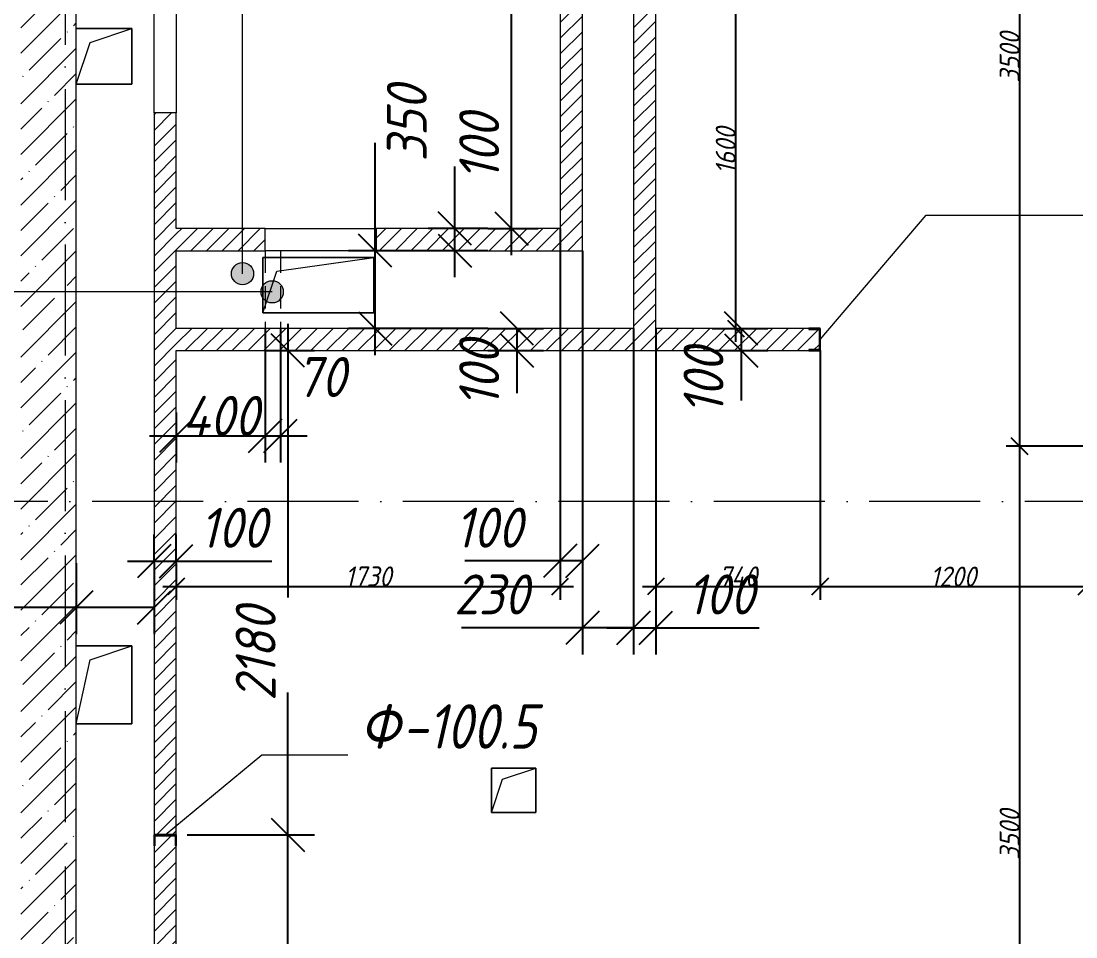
# Model space of a CAD drawing. Header units: millimetres. Extents: x -356862 to 418287, y 0 to 839748.
# Drawn here: x -161949 to -157198, y 601688 to 605811 of the extents above; entities that cross this region are included whole.
import ezdxf

# ---------------------------------------------------------------- set-up
doc = ezdxf.new("R2010")
doc.units = ezdxf.units.MM
doc.linetypes.add('200_ШТРИХ_ш1п0_6_', pattern=[160, 100, -60])
doc.linetypes.add('50_200_ШТРИХ_1Т_ш5_п1_п1_', pattern=[700, 500, -100, 0, -100])
for name, color, linetype, lineweight in [('A-____-____-DIMS', 7, 'Continuous', 9), ('A-FLOR-____-OTLN', 7, 'Continuous', 9), ('A-GENM-____-IDEN', 7, 'Continuous', 9), ('A-GENM-____-MCUT', 7, 'Continuous', 25), ('A-GENM-____-OTLN', 7, 'Continuous', 9), ('A-GENM-____-OTLN-1', 7, 'Continuous', 25), ('A-WALL-____-MCUT-3', 7, 'Continuous', 9), ('A-WALL-FNSH-MCUT-1', 7, 'Continuous', 9), ('G-____-____-TEXT', 7, 'Continuous', 9), ('S-GRID-____-OTLN-1', 7, '50_200_ШТРИХ_1Т_ш5_п1_п1_', 9)]:
    doc.layers.add(name, color=color, linetype=linetype, lineweight=lineweight)
for name, color, linetype, lineweight, true_color in [('A-DETL-____-OTLN-11', 7, '200_ШТРИХ_ш1п0_6_', 9, 0x000000), ('A-WALL-____-PATT-2', 7, 'Continuous', 9, 0x787878), ('A-WALL-____-PATT-4', 9, 'Continuous', 9, 0x808080), ('I-WALL-____-OTLN-2', 7, 'Continuous', 9, 0x000000)]:
    doc.layers.add(name, color=color, linetype=linetype, lineweight=lineweight, true_color=true_color)
doc.styles.add('ISOCPEUR_I_10', font='isocpeui.ttf', dxfattribs={"width": 0.9, "height": 180})
doc.styles.add('ISOCPEUR_I_14', font='isocpeui.ttf', dxfattribs={"width": 0.9, "height": 180})
doc.styles.add('ISOCPEUR_I_2', font='isocpeui.ttf', dxfattribs={"width": 0.85, "height": 2.3})
doc.styles.add('ISOCPEUR_I_7', font='isocpeui.ttf', dxfattribs={"width": 0.9, "height": 90})
doc.dimstyles.new('ISO-1_8_0_9К_СРЕДНИЙ_Кладочные_2', dxfattribs={"dimscale": 304.8, "dimtxt": 89.638306, "dimasz": 0.246063, "dimexe": 0.19685, "dimexo": 0, "dimgap": 0, "dimtad": 1, "dimdec": 3, "dimrnd": 0.001, "dimdsep": 46, "dimtxsty": 'ISOCPEUR_I_7', "dimblk1": 'OBLIQUE', "dimblk2": 'OBLIQUE', "dimsah": 1, "dimcen": 0.09, "dimdle": 0.19685, "dimazin": 0, "dimtfac": 1, "dimtdec": 4, "dimtix": 1, "dimtmove": 1, "dimatfit": 3, "dimfxl": 1, "dimtvp": 1, "dimtolj": 1, "dimtzin": 0, "dimarcsym": 2})
doc.dimstyles.new('ISO-1_8_0_9К_СРЕДНИЙ_Кладочные_3', dxfattribs={"dimscale": 304.8, "dimtxt": 179.276612, "dimasz": 0.492126, "dimexe": 0.393701, "dimexo": 0, "dimgap": 0, "dimtad": 1, "dimdec": 3, "dimrnd": 0.001, "dimdsep": 46, "dimtxsty": 'ISOCPEUR_I_10', "dimblk1": 'OBLIQUE', "dimblk2": 'OBLIQUE', "dimsah": 1, "dimcen": 0.09, "dimdle": 0.393701, "dimazin": 0, "dimtfac": 1, "dimtdec": 4, "dimtix": 1, "dimtmove": 0, "dimatfit": 3, "dimfxl": 1, "dimtvp": 1, "dimtolj": 1, "dimtzin": 0, "dimarcsym": 2})
doc.dimstyles.new('ISO-1_8_0_9К_СРЕДНИЙ_Кладочные_4', dxfattribs={"dimscale": 304.8, "dimtxt": 179.276612, "dimasz": 0.492126, "dimexe": 0.393701, "dimexo": 0, "dimgap": 0, "dimtad": 1, "dimdec": 3, "dimrnd": 0.001, "dimdsep": 46, "dimtxsty": 'ISOCPEUR_I_10', "dimblk1": 'OBLIQUE', "dimblk2": 'OBLIQUE', "dimsah": 1, "dimcen": 0.09, "dimdle": 0.393701, "dimazin": 0, "dimtfac": 1, "dimtdec": 4, "dimtix": 1, "dimtmove": 1, "dimatfit": 3, "dimfxl": 1, "dimtvp": 1, "dimtolj": 1, "dimtzin": 0, "dimarcsym": 2})
doc.dimstyles.new('ISO-1_8_0_9К_СРЕДНИЙ_Кладочные_8', dxfattribs={"dimscale": 304.8, "dimtxt": 179.276612, "dimasz": 0.492126, "dimexe": 0.393701, "dimexo": 0, "dimgap": 0, "dimtad": 1, "dimdec": 3, "dimrnd": 0.001, "dimdsep": 46, "dimtxsty": 'ISOCPEUR_I_14', "dimblk1": 'OBLIQUE', "dimblk2": 'OBLIQUE', "dimsah": 1, "dimcen": 0.09, "dimdle": 0.393701, "dimazin": 0, "dimtfac": 1, "dimtdec": 4, "dimtix": 1, "dimtmove": 0, "dimatfit": 3, "dimfxl": 1, "dimtvp": 1, "dimtolj": 1, "dimtzin": 0, "dimarcsym": 2})
doc.dimstyles.new('ISO-1_8_0_9К_СРЕДНИЙ_Кладочные_9', dxfattribs={"dimscale": 304.8, "dimtxt": 179.276612, "dimasz": 0.492126, "dimexe": 0.393701, "dimexo": 0, "dimgap": 0, "dimtad": 1, "dimdec": 3, "dimrnd": 0.001, "dimdsep": 46, "dimtxsty": 'ISOCPEUR_I_14', "dimblk1": 'OBLIQUE', "dimblk2": 'OBLIQUE', "dimsah": 1, "dimcen": 0.09, "dimdle": 0.393701, "dimazin": 0, "dimtfac": 1, "dimtdec": 4, "dimtix": 1, "dimtmove": 1, "dimatfit": 3, "dimfxl": 1, "dimtvp": 1, "dimtolj": 1, "dimtzin": 0, "dimarcsym": 2})
pattern_1 = [(45, (-175000.736, 544716.51), (-35.35534, 35.35534), [])]

# ---------------------------------------------------------------- blocks, each defined once
blk = doc.blocks.new('154_Фахверк_СКБ_Швеллер - Тип_100_4010-27789772-АР1_Кладочный план 1 этажа в осях 1-64_Ю-ЯЯ')
at = {"layer": 'A-GENM-____-MCUT'}
for p, q in [((175, 50), (125, 50)), ((125, 50), (125, -50)), ((175, 47), (175, 50)), ((128, 47), (175, 47)), ((128, -47), (128, 47)), ((175, -47), (128, -47)), ((175, -50), (175, -47)), ((125, -50), (175, -50))]:
    blk.add_line(p, q, dxfattribs=at)
blk = doc.blocks.new('AR_Отверстие прямоугольное _в плите_ - AR_Отверстие прямоугольное _в плите_-30458064-АР1_Кладочный план 1 этажа в осях 1-64_Ю-ЯЯ')
at = {"layer": 'A-GENM-____-OTLN'}
for p, q in [((125, 125), (-125, 125)), ((-62.5, 62.5), (125, 125)), ((125, -125), (125, 125)), ((-125, -125), (-62.5, 62.5)), ((-125, -125), (125, -125))]:
    blk.add_line(p, q, dxfattribs=at)
blk = doc.blocks.new('AR_Отверстие прямоугольное _в плите_ - AR_Отверстие прямоугольное _в плите_-30459257-АР1_Кладочный план 1 этажа в осях 1-64_Ю-ЯЯ')
at = {"layer": 'A-GENM-____-OTLN'}
for p, q in [((250, 125), (-250, 125)), ((-250, 125), (-250, -125)), ((-187.5, 62.5), (250, 125)), ((250, -125), (250, 125)), ((-250, -125), (-187.5, 62.5)), ((-250, -125), (250, -125))]:
    blk.add_line(p, q, dxfattribs=at)
blk = doc.blocks.new('AR_Отверстие прямоугольное _в плите_ - AR_Отверстие прямоугольное _в плите_-V191-АР1_Кладочный план 1 этажа в осях 1-64_Ю-ЯЯ')
at = {"layer": 'A-GENM-____-OTLN'}
for p, q in [((125, 175), (-125, 175)), ((-62.5, 112.5), (125, 175)), ((125, -175), (125, 175)), ((-125, -175), (-62.5, 112.5)), ((-125, -175), (125, -175))]:
    blk.add_line(p, q, dxfattribs=at)
blk = doc.blocks.new('AR_Отверстие прямоугольное _в плите_ - AR_Отверстие прямоугольное _в плите_-30459597-АР1_Кладочный план 1 этажа в осях 1-64_Ю-ЯЯ')
at = {"layer": 'A-GENM-____-OTLN'}
for p, q in [((100, 100), (-100, 100)), ((-100, 100), (-100, -100)), ((-50, 50), (100, 100)), ((100, -100), (100, 100)), ((-100, -100), (-50, 50)), ((-100, -100), (100, -100))]:
    blk.add_line(p, q, dxfattribs=at)
blk = doc.blocks.new('_Oblique')
at = {"color": 0, "linetype": 'ByBlock', "lineweight": -2}
blk.add_line((-0.5, -0.5), (0.5, 0.5), dxfattribs=at)
blk = doc.blocks.new('*D12270')
at = {"layer": 'A-____-____-DIMS', "color": 0, "lineweight": -2, "transparency": 16777216}
for p, q in [((-157451.9, 607457.6), (-157451.9, 603837.6)), ((-157150.7, 607397.6), (-157511.9, 607397.6)), ((-157156.7, 603897.6), (-157511.9, 603897.6))]:
    blk.add_line(p, q, dxfattribs=at)
at = {"layer": 'Defpoints', "color": 0, "transparency": 16777216}
for p in [(-157150.7, 607397.6), (-157451.9, 603897.6), (-157156.7, 603897.6)]:
    blk.add_point(p, dxfattribs=at)
at = {"layer": 'A-____-____-DIMS', "color": 0, "lineweight": -2, "transparency": 16777216, "xscale": 75, "yscale": 75, "zscale": 75}
for p, rotation in [((-157451.9, 607397.6), 90), ((-157451.9, 603897.6), 270)]:
    blk.add_blockref('_Oblique', p, dxfattribs=dict(at, rotation=rotation))
at = {"layer": 'A-____-____-DIMS', "color": 0, "transparency": 16777216, "insert": (-157496.9, 605647.6), "char_height": 90, "width": 546.104, "attachment_point": 5, "rotation": 90, "style": 'ISOCPEUR_I_7'}
blk.add_mtext('\\A1;3500', dxfattribs=at)
blk = doc.blocks.new('*D12271')
at = {"layer": 'A-____-____-DIMS', "color": 0, "lineweight": -2, "transparency": 16777216}
for p, q in [((-157451.9, 603957.6), (-157451.9, 600337.6)), ((-157156.7, 603897.6), (-157511.9, 603897.6)), ((-157150.7, 600397.6), (-157511.9, 600397.6))]:
    blk.add_line(p, q, dxfattribs=at)
at = {"layer": 'Defpoints', "color": 0, "transparency": 16777216}
for p in [(-157156.7, 603897.6), (-157451.9, 600397.6), (-157150.7, 600397.6)]:
    blk.add_point(p, dxfattribs=at)
at = {"layer": 'A-____-____-DIMS', "color": 0, "lineweight": -2, "transparency": 16777216, "xscale": 75, "yscale": 75, "zscale": 75}
for p, rotation in [((-157451.9, 603897.6), 90), ((-157451.9, 600397.6), 270)]:
    blk.add_blockref('_Oblique', p, dxfattribs=dict(at, rotation=rotation))
at = {"layer": 'A-____-____-DIMS', "color": 0, "transparency": 16777216, "insert": (-157496.9, 602147.6), "char_height": 90, "width": 546.104, "attachment_point": 5, "rotation": 90, "style": 'ISOCPEUR_I_7'}
blk.add_mtext('\\A1;3500', dxfattribs=at)
blk = doc.blocks.new('*D12401')
at = {"layer": 'A-____-____-DIMS', "color": 0, "lineweight": -2, "transparency": 16777216}
for p, q in [((-161700.7, 603371.2), (-161700.7, 603050.3)), ((-161350.7, 603371.2), (-161350.7, 603050.3)), ((-161700.7, 603170.3), (-162324.1, 603170.3)), ((-161350.7, 603170.3), (-161820.7, 603170.3))]:
    blk.add_line(p, q, dxfattribs=at)
at = {"layer": 'Defpoints', "color": 0, "transparency": 16777216}
for p in [(-161700.7, 603371.2), (-161350.7, 603371.2), (-161350.7, 603170.3)]:
    blk.add_point(p, dxfattribs=at)
at = {"layer": 'A-____-____-DIMS', "color": 0, "lineweight": -2, "transparency": 16777216, "xscale": 150, "yscale": 150, "zscale": 150, "rotation": 180}
blk.add_blockref('_Oblique', (-161700.7, 603170.3), dxfattribs=at)
at = {"layer": 'A-____-____-DIMS', "color": 0, "lineweight": -2, "transparency": 16777216, "xscale": 150, "yscale": 150, "zscale": 150}
blk.add_blockref('_Oblique', (-161350.7, 603170.3), dxfattribs=at)
at = {"layer": 'A-____-____-DIMS', "color": 0, "transparency": 16777216, "insert": (-162356.8, 603410.3), "char_height": 180, "width": 409.578, "attachment_point": 1, "line_spacing_factor": 1.149209, "style": 'ISOCPEUR_I_10'}
blk.add_mtext('\\A1;350', dxfattribs=at)
blk = doc.blocks.new('*D12402')
at = {"layer": 'A-____-____-DIMS', "color": 0, "lineweight": -2, "transparency": 16777216}
for p, q in [((-161350.7, 603371.2), (-161350.7, 603499.8)), ((-161250.7, 603371.2), (-161250.7, 603499.8)), ((-161470.7, 603379.8), (-161250.7, 603379.8)), ((-161250.7, 603379.8), (-160820.2, 603379.8))]:
    blk.add_line(p, q, dxfattribs=at)
at = {"layer": 'Defpoints', "color": 0, "transparency": 16777216}
for p in [(-161350.7, 603371.2), (-161250.7, 603379.8), (-161250.7, 603371.2)]:
    blk.add_point(p, dxfattribs=at)
at = {"layer": 'A-____-____-DIMS', "color": 0, "lineweight": -2, "transparency": 16777216, "xscale": 150, "yscale": 150, "zscale": 150, "rotation": 180}
blk.add_blockref('_Oblique', (-161350.7, 603379.8), dxfattribs=at)
at = {"layer": 'A-____-____-DIMS', "color": 0, "lineweight": -2, "transparency": 16777216, "xscale": 150, "yscale": 150, "zscale": 150}
blk.add_blockref('_Oblique', (-161250.7, 603379.8), dxfattribs=at)
at = {"layer": 'A-____-____-DIMS', "color": 0, "transparency": 16777216, "insert": (-161144.6, 603619.8), "char_height": 180, "width": 368.207, "attachment_point": 1, "line_spacing_factor": 1.149209, "style": 'ISOCPEUR_I_10'}
blk.add_mtext('\\A1;100', dxfattribs=at)
blk = doc.blocks.new('*D12403')
at = {"layer": 'A-____-____-DIMS', "color": 0, "lineweight": -2, "transparency": 16777216}
for p, q in [((-159520.7, 604877.6), (-159520.7, 603205.1)), ((-161250.7, 603371.2), (-161250.7, 603205.1)), ((-161310.7, 603265.1), (-159460.7, 603265.1))]:
    blk.add_line(p, q, dxfattribs=at)
at = {"layer": 'Defpoints', "color": 0, "transparency": 16777216}
for p in [(-159520.7, 604877.6), (-161250.7, 603371.2), (-159520.7, 603265.1)]:
    blk.add_point(p, dxfattribs=at)
at = {"layer": 'A-____-____-DIMS', "color": 0, "lineweight": -2, "transparency": 16777216, "xscale": 75, "yscale": 75, "zscale": 75, "rotation": 180}
blk.add_blockref('_Oblique', (-161250.7, 603265.1), dxfattribs=at)
at = {"layer": 'A-____-____-DIMS', "color": 0, "lineweight": -2, "transparency": 16777216, "xscale": 75, "yscale": 75, "zscale": 75}
blk.add_blockref('_Oblique', (-159520.7, 603265.1), dxfattribs=at)
at = {"layer": 'A-____-____-DIMS', "color": 0, "transparency": 16777216, "insert": (-160385.7, 603310.7), "char_height": 90, "width": 504.733, "attachment_point": 5, "style": 'ISOCPEUR_I_7'}
blk.add_mtext('\\A1;1730', dxfattribs=at)
blk = doc.blocks.new('*D12404')
at = {"layer": 'A-____-____-DIMS', "color": 0, "lineweight": -2, "transparency": 16777216}
for p, q in [((-159520.7, 604877.6), (-159520.7, 603260.3)), ((-159420.7, 604777.6), (-159420.7, 603260.3)), ((-159520.7, 603380.3), (-159951.3, 603380.3)), ((-159420.7, 603380.3), (-159640.7, 603380.3))]:
    blk.add_line(p, q, dxfattribs=at)
at = {"layer": 'Defpoints', "color": 0, "transparency": 16777216}
for p in [(-159520.7, 604877.6), (-159420.7, 604777.6), (-159420.7, 603380.3)]:
    blk.add_point(p, dxfattribs=at)
at = {"layer": 'A-____-____-DIMS', "color": 0, "lineweight": -2, "transparency": 16777216, "xscale": 150, "yscale": 150, "zscale": 150, "rotation": 180}
blk.add_blockref('_Oblique', (-159520.7, 603380.3), dxfattribs=at)
at = {"layer": 'A-____-____-DIMS', "color": 0, "lineweight": -2, "transparency": 16777216, "xscale": 150, "yscale": 150, "zscale": 150}
blk.add_blockref('_Oblique', (-159420.7, 603380.3), dxfattribs=at)
at = {"layer": 'A-____-____-DIMS', "color": 0, "transparency": 16777216, "insert": (-159995.1, 603620.3), "char_height": 180, "width": 368.207, "attachment_point": 1, "line_spacing_factor": 1.149209, "style": 'ISOCPEUR_I_10'}
blk.add_mtext('\\A1;100', dxfattribs=at)
blk = doc.blocks.new('*D12405')
at = {"layer": 'A-____-____-DIMS', "color": 0, "lineweight": -2, "transparency": 16777216}
for p, q in [((-159420.7, 604777.6), (-159420.7, 602959.8)), ((-159190.7, 604427.6), (-159190.7, 602959.8)), ((-159420.7, 603079.8), (-159966.3, 603079.8)), ((-159190.7, 603079.8), (-159540.7, 603079.8))]:
    blk.add_line(p, q, dxfattribs=at)
at = {"layer": 'Defpoints', "color": 0, "transparency": 16777216}
for p in [(-159420.7, 604777.6), (-159190.7, 604427.6), (-159190.7, 603079.8)]:
    blk.add_point(p, dxfattribs=at)
at = {"layer": 'A-____-____-DIMS', "color": 0, "lineweight": -2, "transparency": 16777216, "xscale": 150, "yscale": 150, "zscale": 150, "rotation": 180}
blk.add_blockref('_Oblique', (-159420.7, 603079.8), dxfattribs=at)
at = {"layer": 'A-____-____-DIMS', "color": 0, "lineweight": -2, "transparency": 16777216, "xscale": 150, "yscale": 150, "zscale": 150}
blk.add_blockref('_Oblique', (-159190.7, 603079.8), dxfattribs=at)
at = {"layer": 'A-____-____-DIMS', "color": 0, "transparency": 16777216, "insert": (-159999, 603319.8), "char_height": 180, "width": 409.578, "attachment_point": 1, "line_spacing_factor": 1.149209, "style": 'ISOCPEUR_I_10'}
blk.add_mtext('\\A1;230', dxfattribs=at)
blk = doc.blocks.new('*D12406')
at = {"layer": 'A-____-____-DIMS', "color": 0, "lineweight": -2, "transparency": 16777216}
for p, q in [((-159190.7, 604427.6), (-159190.7, 602959.8)), ((-159090.7, 604427.6), (-159090.7, 602959.8)), ((-159310.7, 603079.8), (-159090.7, 603079.8)), ((-159090.7, 603079.8), (-158624.7, 603079.8))]:
    blk.add_line(p, q, dxfattribs=at)
at = {"layer": 'Defpoints', "color": 0, "transparency": 16777216}
for p in [(-159190.7, 604427.6), (-159090.7, 604427.6), (-159090.7, 603079.8)]:
    blk.add_point(p, dxfattribs=at)
at = {"layer": 'A-____-____-DIMS', "color": 0, "lineweight": -2, "transparency": 16777216, "xscale": 150, "yscale": 150, "zscale": 150, "rotation": 180}
blk.add_blockref('_Oblique', (-159190.7, 603079.8), dxfattribs=at)
at = {"layer": 'A-____-____-DIMS', "color": 0, "lineweight": -2, "transparency": 16777216, "xscale": 150, "yscale": 150, "zscale": 150}
blk.add_blockref('_Oblique', (-159090.7, 603079.8), dxfattribs=at)
at = {"layer": 'A-____-____-DIMS', "color": 0, "transparency": 16777216, "insert": (-158949.1, 603319.8), "char_height": 180, "width": 368.207, "attachment_point": 1, "line_spacing_factor": 1.149209, "style": 'ISOCPEUR_I_10'}
blk.add_mtext('\\A1;100', dxfattribs=at)
blk = doc.blocks.new('*D12407')
at = {"layer": 'A-____-____-DIMS', "color": 0, "lineweight": -2, "transparency": 16777216}
for p, q in [((-159090.7, 604427.6), (-159090.7, 603205.1)), ((-158350.7, 604327.6), (-158350.7, 603205.1)), ((-159150.7, 603265.1), (-158290.7, 603265.1))]:
    blk.add_line(p, q, dxfattribs=at)
at = {"layer": 'Defpoints', "color": 0, "transparency": 16777216}
for p in [(-159090.7, 604427.6), (-158350.7, 604327.6), (-158350.7, 603265.1)]:
    blk.add_point(p, dxfattribs=at)
at = {"layer": 'A-____-____-DIMS', "color": 0, "lineweight": -2, "transparency": 16777216, "xscale": 75, "yscale": 75, "zscale": 75, "rotation": 180}
blk.add_blockref('_Oblique', (-159090.7, 603265.1), dxfattribs=at)
at = {"layer": 'A-____-____-DIMS', "color": 0, "lineweight": -2, "transparency": 16777216, "xscale": 75, "yscale": 75, "zscale": 75}
blk.add_blockref('_Oblique', (-158350.7, 603265.1), dxfattribs=at)
at = {"layer": 'A-____-____-DIMS', "color": 0, "transparency": 16777216, "insert": (-158720.7, 603310.7), "char_height": 90, "width": 426.127, "attachment_point": 5, "style": 'ISOCPEUR_I_7'}
blk.add_mtext('\\A1;740', dxfattribs=at)
blk = doc.blocks.new('*D12408')
at = {"layer": 'A-____-____-DIMS', "color": 0, "lineweight": -2, "transparency": 16777216}
for p, q in [((-158350.7, 604327.6), (-158350.7, 603205.1)), ((-157150.7, 603697.6), (-157150.7, 603205.1)), ((-158410.7, 603265.1), (-157090.7, 603265.1))]:
    blk.add_line(p, q, dxfattribs=at)
at = {"layer": 'Defpoints', "color": 0, "transparency": 16777216}
for p in [(-158350.7, 604327.6), (-157150.7, 603697.6), (-157150.7, 603265.1)]:
    blk.add_point(p, dxfattribs=at)
at = {"layer": 'A-____-____-DIMS', "color": 0, "lineweight": -2, "transparency": 16777216, "xscale": 75, "yscale": 75, "zscale": 75, "rotation": 180}
blk.add_blockref('_Oblique', (-158350.7, 603265.1), dxfattribs=at)
at = {"layer": 'A-____-____-DIMS', "color": 0, "lineweight": -2, "transparency": 16777216, "xscale": 75, "yscale": 75, "zscale": 75}
blk.add_blockref('_Oblique', (-157150.7, 603265.1), dxfattribs=at)
at = {"layer": 'A-____-____-DIMS', "color": 0, "transparency": 16777216, "insert": (-157750.7, 603310.1), "char_height": 90, "width": 504.733, "attachment_point": 5, "style": 'ISOCPEUR_I_7'}
blk.add_mtext('\\A1;1200', dxfattribs=at)
blk = doc.blocks.new('*D12409')
at = {"layer": 'A-____-____-DIMS', "color": 0, "lineweight": -2, "transparency": 16777216}
for p, q in [((-159847, 604427.6), (-159595.8, 604427.6)), ((-159715.8, 604427.6), (-159715.8, 604207.6)), ((-159847, 604327.6), (-159595.8, 604327.6)), ((-159715.8, 604327.6), (-159715.8, 604135.7))]:
    blk.add_line(p, q, dxfattribs=at)
at = {"layer": 'Defpoints', "color": 0, "transparency": 16777216}
for p in [(-159847, 604427.6), (-159715.8, 604427.6), (-159847, 604327.6)]:
    blk.add_point(p, dxfattribs=at)
at = {"layer": 'A-____-____-DIMS', "color": 0, "lineweight": -2, "transparency": 16777216, "xscale": 150, "yscale": 150, "zscale": 150}
for p, rotation in [((-159715.8, 604427.6), 90), ((-159715.8, 604327.6), 270)]:
    blk.add_blockref('_Oblique', p, dxfattribs=dict(at, rotation=rotation))
at = {"layer": 'A-____-____-DIMS', "color": 0, "transparency": 16777216, "insert": (-159976.1, 604071.6), "char_height": 180, "width": 368.207, "attachment_point": 1, "rotation": 90, "line_spacing_factor": 1.149209, "style": 'ISOCPEUR_I_10'}
blk.add_mtext('\\A1;100', dxfattribs=at)
blk = doc.blocks.new('*D12410')
at = {"layer": 'A-____-____-DIMS', "color": 0, "lineweight": -2, "transparency": 16777216}
for p, q in [((-160354, 604777.6), (-160354, 605263.7)), ((-159847, 604777.6), (-160474, 604777.6)), ((-160354, 604307.6), (-160354, 604777.6)), ((-159847, 604427.6), (-160474, 604427.6))]:
    blk.add_line(p, q, dxfattribs=at)
at = {"layer": 'Defpoints', "color": 0, "transparency": 16777216}
for p in [(-160354, 604777.6), (-159847, 604777.6), (-159847, 604427.6)]:
    blk.add_point(p, dxfattribs=at)
at = {"layer": 'A-____-____-DIMS', "color": 0, "lineweight": -2, "transparency": 16777216, "xscale": 150, "yscale": 150, "zscale": 150}
for p, rotation in [((-160354, 604777.6), 90), ((-160354, 604427.6), 270)]:
    blk.add_blockref('_Oblique', p, dxfattribs=dict(at, rotation=rotation))
at = {"layer": 'A-____-____-DIMS', "color": 0, "transparency": 16777216, "insert": (-160302, 605178.9), "char_height": 180, "width": 409.578, "attachment_point": 1, "rotation": 90, "line_spacing_factor": 1.149209, "style": 'ISOCPEUR_I_10'}
blk.add_mtext('\\A1;350', dxfattribs=at)
blk = doc.blocks.new('*D12411')
at = {"layer": 'A-____-____-DIMS', "color": 0, "lineweight": -2, "transparency": 16777216}
for p, q in [((-159996.3, 604877.6), (-159996.3, 605156.4)), ((-159847, 604877.6), (-160116.3, 604877.6)), ((-159996.3, 604657.6), (-159996.3, 604877.6)), ((-159847, 604777.6), (-160116.3, 604777.6))]:
    blk.add_line(p, q, dxfattribs=at)
at = {"layer": 'Defpoints', "color": 0, "transparency": 16777216}
for p in [(-159996.3, 604877.6), (-159847, 604877.6), (-159847, 604777.6)]:
    blk.add_point(p, dxfattribs=at)
at = {"layer": 'A-____-____-DIMS', "color": 0, "lineweight": -2, "transparency": 16777216, "xscale": 150, "yscale": 150, "zscale": 150}
for p, rotation in [((-159996.3, 604877.6), 90), ((-159996.3, 604777.6), 270)]:
    blk.add_blockref('_Oblique', p, dxfattribs=dict(at, rotation=rotation))
at = {"layer": 'A-____-____-DIMS', "color": 0, "transparency": 16777216, "insert": (-159976.1, 605092.3), "char_height": 180, "width": 368.207, "attachment_point": 1, "rotation": 90, "line_spacing_factor": 1.149209, "style": 'ISOCPEUR_I_10'}
blk.add_mtext('\\A1;100', dxfattribs=at)
blk = doc.blocks.new('*D12412')
at = {"layer": 'A-____-____-DIMS', "color": 0, "lineweight": -2, "transparency": 16777216}
for p, q in [((-159740.9, 607817.6), (-159740.9, 606405.9)), ((-159670, 607697.6), (-159860.9, 607697.6)), ((-159740.9, 604757.6), (-159740.9, 605944.3)), ((-159847, 604877.6), (-159620.9, 604877.6))]:
    blk.add_line(p, q, dxfattribs=at)
at = {"layer": 'Defpoints', "color": 0, "transparency": 16777216}
for p in [(-159740.9, 607697.6), (-159670, 607697.6), (-159847, 604877.6)]:
    blk.add_point(p, dxfattribs=at)
at = {"layer": 'A-____-____-DIMS', "color": 0, "lineweight": -2, "transparency": 16777216, "xscale": 150, "yscale": 150, "zscale": 150}
for p, rotation in [((-159740.9, 607697.6), 90), ((-159740.9, 604877.6), 270)]:
    blk.add_blockref('_Oblique', p, dxfattribs=dict(at, rotation=rotation))
at = {"layer": 'A-____-____-DIMS', "color": 0, "transparency": 16777216, "insert": (-159976.1, 605902), "char_height": 180, "width": 546.104, "attachment_point": 1, "rotation": 90, "line_spacing_factor": 1.149209, "style": 'ISOCPEUR_I_10'}
blk.add_mtext('\\A1;2820', dxfattribs=at)
blk = doc.blocks.new('*D12414')
at = {"layer": 'A-____-____-DIMS', "color": 0, "lineweight": -2, "transparency": 16777216}
for p, q in [((-158836.5, 604427.6), (-158585.4, 604427.6)), ((-158705.4, 604427.6), (-158705.4, 604207.6)), ((-158836.5, 604327.6), (-158585.4, 604327.6)), ((-158705.4, 604327.6), (-158705.4, 604102.8))]:
    blk.add_line(p, q, dxfattribs=at)
at = {"layer": 'Defpoints', "color": 0, "transparency": 16777216}
for p in [(-158836.5, 604427.6), (-158705.4, 604427.6), (-158836.5, 604327.6)]:
    blk.add_point(p, dxfattribs=at)
at = {"layer": 'A-____-____-DIMS', "color": 0, "lineweight": -2, "transparency": 16777216, "xscale": 150, "yscale": 150, "zscale": 150}
for p, rotation in [((-158705.4, 604427.6), 90), ((-158705.4, 604327.6), 270)]:
    blk.add_blockref('_Oblique', p, dxfattribs=dict(at, rotation=rotation))
at = {"layer": 'A-____-____-DIMS', "color": 0, "transparency": 16777216, "insert": (-158965.6, 604038.7), "char_height": 180, "width": 368.207, "attachment_point": 1, "rotation": 90, "line_spacing_factor": 1.149209, "style": 'ISOCPEUR_I_10'}
blk.add_mtext('\\A1;100', dxfattribs=at)
blk = doc.blocks.new('*D12415')
at = {"layer": 'A-____-____-DIMS', "color": 0, "lineweight": -2, "transparency": 16777216}
for p, q in [((-158730.5, 604367.6), (-158730.5, 606087.6)), ((-159040.7, 606027.6), (-158670.5, 606027.6)), ((-158836.5, 604427.6), (-158670.5, 604427.6))]:
    blk.add_line(p, q, dxfattribs=at)
at = {"layer": 'Defpoints', "color": 0, "transparency": 16777216}
for p in [(-159040.7, 606027.6), (-158730.5, 606027.6), (-158836.5, 604427.6)]:
    blk.add_point(p, dxfattribs=at)
at = {"layer": 'A-____-____-DIMS', "color": 0, "lineweight": -2, "transparency": 16777216, "xscale": 75, "yscale": 75, "zscale": 75}
for p, rotation in [((-158730.5, 606027.6), 90), ((-158730.5, 604427.6), 270)]:
    blk.add_blockref('_Oblique', p, dxfattribs=dict(at, rotation=rotation))
at = {"layer": 'A-____-____-DIMS', "color": 0, "transparency": 16777216, "insert": (-158775.5, 605227.6), "char_height": 90, "width": 504.733, "attachment_point": 5, "rotation": 90, "style": 'ISOCPEUR_I_7'}
blk.add_mtext('\\A1;1600', dxfattribs=at)
blk = doc.blocks.new('*D12418')
at = {"layer": 'A-____-____-DIMS', "color": 0, "lineweight": -2, "transparency": 16777216}
for p, q in [((-160747.6, 600087.6), (-160747.6, 602207.6)), ((-161200.7, 602147.6), (-160687.6, 602147.6)), ((-160853.7, 600147.6), (-160687.6, 600147.6))]:
    blk.add_line(p, q, dxfattribs=at)
at = {"layer": 'Defpoints', "color": 0, "transparency": 16777216}
for p in [(-161200.7, 602147.6), (-160747.6, 602147.6), (-160853.7, 600147.6)]:
    blk.add_point(p, dxfattribs=at)
at = {"layer": 'A-____-____-DIMS', "color": 0, "lineweight": -2, "transparency": 16777216, "xscale": 75, "yscale": 75, "zscale": 75}
for p, rotation in [((-160747.6, 602147.6), 90), ((-160747.6, 600147.6), 270)]:
    blk.add_blockref('_Oblique', p, dxfattribs=dict(at, rotation=rotation))
at = {"layer": 'A-____-____-DIMS', "color": 0, "transparency": 16777216, "insert": (-160792.6, 601147.6), "char_height": 90, "width": 546.104, "attachment_point": 5, "rotation": 90, "style": 'ISOCPEUR_I_7'}
blk.add_mtext('\\A1;2000', dxfattribs=at)
blk = doc.blocks.new('*D12419')
at = {"layer": 'A-____-____-DIMS', "color": 0, "lineweight": -2, "transparency": 16777216}
for p, q in [((-160747.6, 604447.6), (-160747.6, 603216.5)), ((-160853.7, 604327.6), (-160627.6, 604327.6)), ((-160747.6, 602027.6), (-160747.6, 602788.6)), ((-161200.7, 602147.6), (-160627.6, 602147.6))]:
    blk.add_line(p, q, dxfattribs=at)
at = {"layer": 'Defpoints', "color": 0, "transparency": 16777216}
for p in [(-160853.7, 604327.6), (-160747.6, 604327.6), (-161200.7, 602147.6)]:
    blk.add_point(p, dxfattribs=at)
at = {"layer": 'A-____-____-DIMS', "color": 0, "lineweight": -2, "transparency": 16777216, "xscale": 150, "yscale": 150, "zscale": 150}
for p, rotation in [((-160747.6, 604327.6), 90), ((-160747.6, 602147.6), 270)]:
    blk.add_blockref('_Oblique', p, dxfattribs=dict(at, rotation=rotation))
at = {"layer": 'A-____-____-DIMS', "color": 0, "transparency": 16777216, "insert": (-160982.8, 602750.2), "char_height": 180, "width": 504.733, "attachment_point": 1, "rotation": 90, "line_spacing_factor": 1.149209, "style": 'ISOCPEUR_I_10'}
blk.add_mtext('\\A1;2180', dxfattribs=at)
blk = doc.blocks.new('*D13222')
at = {"layer": 'A-____-____-DIMS', "color": 0, "lineweight": -2, "transparency": 16777216}
for p, q in [((-160850.7, 604427.6), (-160850.7, 603823.5)), ((-161250.7, 604049.6), (-161250.7, 603823.5)), ((-161370.7, 603943.5), (-160730.7, 603943.5))]:
    blk.add_line(p, q, dxfattribs=at)
at = {"layer": 'Defpoints', "color": 0, "transparency": 16777216}
for p in [(-160850.7, 604427.6), (-161250.7, 604049.6), (-160850.7, 603943.5)]:
    blk.add_point(p, dxfattribs=at)
at = {"layer": 'A-____-____-DIMS', "color": 0, "lineweight": -2, "transparency": 16777216, "xscale": 150, "yscale": 150, "zscale": 150, "rotation": 180}
blk.add_blockref('_Oblique', (-161250.7, 603943.5), dxfattribs=at)
at = {"layer": 'A-____-____-DIMS', "color": 0, "lineweight": -2, "transparency": 16777216, "xscale": 150, "yscale": 150, "zscale": 150}
blk.add_blockref('_Oblique', (-160850.7, 603943.5), dxfattribs=at)
at = {"layer": 'A-____-____-DIMS', "color": 0, "transparency": 16777216, "insert": (-161050.7, 604033.5), "char_height": 180, "width": 426.127, "attachment_point": 5, "style": 'ISOCPEUR_I_14'}
blk.add_mtext('\\A1;400', dxfattribs=at)
blk = doc.blocks.new('*D13223')
at = {"layer": 'A-____-____-DIMS', "color": 0, "lineweight": -2, "transparency": 16777216}
for p, q in [((-160850.7, 604427.6), (-160850.7, 603823.5)), ((-160780.7, 604427.6), (-160780.7, 603823.5)), ((-160970.7, 603943.5), (-160660.7, 603943.5))]:
    blk.add_line(p, q, dxfattribs=at)
at = {"layer": 'Defpoints', "color": 0, "transparency": 16777216}
for p in [(-160850.7, 604427.6), (-160780.7, 604427.6), (-160780.7, 603943.5)]:
    blk.add_point(p, dxfattribs=at)
at = {"layer": 'A-____-____-DIMS', "color": 0, "lineweight": -2, "transparency": 16777216, "xscale": 150, "yscale": 150, "zscale": 150, "rotation": 180}
blk.add_blockref('_Oblique', (-160850.7, 603943.5), dxfattribs=at)
at = {"layer": 'A-____-____-DIMS', "color": 0, "lineweight": -2, "transparency": 16777216, "xscale": 150, "yscale": 150, "zscale": 150}
blk.add_blockref('_Oblique', (-160780.7, 603943.5), dxfattribs=at)
at = {"layer": 'A-____-____-DIMS', "color": 0, "transparency": 16777216, "insert": (-160711.7, 604298.7), "char_height": 180, "width": 273.052, "attachment_point": 1, "line_spacing_factor": 1.149209, "style": 'ISOCPEUR_I_14'}
blk.add_mtext('\\A1;70', dxfattribs=at)

msp = doc.modelspace()

# ---------------------------------------------------------------- hatches: boundary and pattern name
at = {"layer": 'A-WALL-____-PATT-2'}
h = msp.add_hatch(dxfattribs=at)
h.set_pattern_fill('FP_2', color=256, style=0, pattern_type=2)
h.set_pattern_definition([(45, (-175000.74, 544716.51), (-114.04925, 114.04925), []), (45, (-174886.69, 544716.51), (-114.04925, 114.04925), [201.612, -40.322, 3.353, -36.97])])
h.paths.add_polyline_path([(-161700.7357, 600397.5526), (-161700.7357, 607897.5526), (-161950.7357, 607897.5526), (-161950.7357, 600397.5526)], flags=0)
at = {"layer": 'A-WALL-____-PATT-4'}
h = msp.add_hatch(dxfattribs=at)
h.set_pattern_fill('FP_5', color=256, style=0, pattern_type=2)
h.set_pattern_definition(pattern_1)
h.paths.add_polyline_path([(-161250.7357, 600147.5526), (-161250.7357, 602097.5526), (-161253.7357, 602097.5526), (-161253.7357, 602144.5526), (-161347.7357, 602144.5526), (-161347.7357, 602097.5526), (-161350.7357, 602097.5526), (-161350.7357, 600147.5526)], flags=0)
h.paths.add_polyline_path([(-161350.7357, 602147.5526), (-161250.7357, 602147.5526), (-161250.7357, 605397.5526), (-161350.7357, 605397.5526), (-161350.7357, 603555.9544)], flags=0)
h.paths.add_polyline_path([(-161350.7357, 605897.5526), (-161250.7357, 605897.5526), (-161250.7357, 607697.5526), (-161350.7357, 607697.5526), (-161350.7357, 606784.9246)], flags=0)
h = msp.add_hatch(dxfattribs=at)
h.set_pattern_fill('FP_5', color=256, style=0, pattern_type=2)
h.set_pattern_definition(pattern_1)
h.paths.add_polyline_path([(-159520.7357, 604877.5526), (-159420.7357, 604877.5526), (-159420.7357, 607697.5526), (-159520.7357, 607697.5526), (-159520.7357, 605170.4395)], flags=0)
h = msp.add_hatch(dxfattribs=at)
h.set_pattern_fill('FP_5', color=256, style=0, pattern_type=2)
h.set_pattern_definition(pattern_1)
h.paths.add_polyline_path([(-159108.1003, 604427.5526), (-159090.7357, 604427.5526), (-159090.7357, 605977.5526), (-159093.7357, 605977.5526), (-159093.7357, 606024.5526), (-159187.7357, 606024.5526), (-159187.7357, 605977.5526), (-159190.7357, 605977.5526), (-159190.7357, 604427.5526)], flags=0)
h.paths.add_polyline_path([(-159187.7357, 606027.5526), (-159090.7357, 606027.5526), (-159090.7357, 607697.5526), (-159190.7357, 607697.5526), (-159190.7357, 606027.5526)], flags=0)
h = msp.add_hatch(dxfattribs=at)
h.set_pattern_fill('FP_5', color=256, style=0, pattern_type=2)
h.set_pattern_definition(pattern_1)
h.paths.add_polyline_path([(-160850.7357, 604777.5526), (-160850.7357, 604877.5526), (-161250.7357, 604877.5526), (-161250.7357, 604777.5526), (-160875.5646, 604777.5526)], flags=0)
h.paths.add_polyline_path([(-159420.7357, 604777.5526), (-159420.7357, 604877.5526), (-160350.7357, 604877.5526), (-160350.7357, 604777.5526)], flags=0)
h = msp.add_hatch(dxfattribs=at)
h.set_pattern_fill('FP_5', color=256, style=0, pattern_type=2)
h.set_pattern_definition(pattern_1)
h.paths.add_polyline_path([(-159108.1003, 604327.5526), (-158400.7357, 604327.5526), (-158400.7357, 604330.5526), (-158353.7357, 604330.5526), (-158353.7357, 604424.5526), (-158400.7357, 604424.5526), (-158400.7357, 604427.5526), (-161250.7357, 604427.5526), (-161250.7357, 604327.5526), (-160875.5646, 604327.5526)], flags=0)
at = {"layer": 'G-____-____-TEXT'}
h = msp.add_hatch(color=256, dxfattribs=at)
edge = h.paths.add_edge_path(flags=0)
edge.add_arc((-160952.0134, 604673.932), 50, 0, 360)
h = msp.add_hatch(color=256, dxfattribs=at)
edge = h.paths.add_edge_path(flags=0)
edge.add_arc((-160818.7084, 604592.3581), 50, 0, 360)

# ---------------------------------------------------------------- linework, layer by layer
at = {"layer": 'A-DETL-____-OTLN-11'}
for p, q in [((-160850.7357, 604777.5526), (-160850.7357, 604427.5526)), ((-160780.7357, 604777.5526), (-160780.7357, 604427.5526))]:
    msp.add_line(p, q, dxfattribs=at)
at = {"layer": 'A-FLOR-____-OTLN'}
for p, q in [((-161700.7357, 605777.5526), (-161450.7357, 605777.5526)), ((-161450.7357, 605777.5526), (-161450.7357, 605527.5526)), ((-161450.7357, 605527.5526), (-161700.7357, 605527.5526)), ((-160860.7357, 604747.5526), (-160360.7357, 604747.5526)), ((-160860.7357, 604497.5526), (-160860.7357, 604747.5526)), ((-160360.7357, 604747.5526), (-160360.7357, 604497.5526)), ((-160360.7357, 604497.5526), (-160860.7357, 604497.5526)), ((-161700.7357, 602997.5526), (-161450.7357, 602997.5526)), ((-161450.7357, 602997.5526), (-161450.7357, 602647.5526)), ((-161450.7357, 602647.5526), (-161700.7357, 602647.5526)), ((-159830.7357, 602447.5526), (-159630.7357, 602447.5526)), ((-159830.7357, 602247.5526), (-159830.7357, 602447.5526)), ((-159630.7357, 602447.5526), (-159630.7357, 602247.5526)), ((-159630.7357, 602247.5526), (-159830.7357, 602247.5526))]:
    msp.add_line(p, q, dxfattribs=at)
at = {"layer": 'A-GENM-____-IDEN'}
for p, q in [((-158350.7357, 604377.5526), (-157873.1338, 604937.2212)), ((-157873.1338, 604937.2212), (-156838.4707, 604937.2212)), ((-161300.7357, 602147.5526), (-160864.4158, 602508.0488)), ((-160864.4158, 602508.0488), (-160478.0959, 602508.0488))]:
    msp.add_line(p, q, dxfattribs=at)
at = {"layer": 'A-WALL-____-MCUT-3'}
msp.add_line((-161700.7357, 600397.5526), (-161700.7357, 607897.5526), dxfattribs=at)
at = {"layer": 'A-WALL-FNSH-MCUT-1'}
for p, q in [((-159520.7357, 607697.5526), (-159520.7357, 604877.5526)), ((-159420.7357, 604777.5526), (-159420.7357, 607697.5526)), ((-159190.7357, 605977.5526), (-159190.7357, 604427.5526)), ((-159090.7357, 604427.5526), (-159090.7357, 605977.5526)), ((-161350.7357, 605397.5526), (-161350.7357, 602147.5526)), ((-161250.7357, 605397.5526), (-161350.7357, 605397.5526)), ((-161250.7357, 604877.5526), (-161250.7357, 605397.5526)), ((-160850.7357, 604877.5526), (-161250.7357, 604877.5526)), ((-160850.7357, 604777.5526), (-160850.7357, 604877.5526)), ((-159520.7357, 604877.5526), (-160350.7357, 604877.5526)), ((-160350.7357, 604877.5526), (-160350.7357, 604777.5526)), ((-161250.7357, 604427.5526), (-161250.7357, 604777.5526)), ((-161250.7357, 604777.5526), (-160850.7357, 604777.5526)), ((-160350.7357, 604777.5526), (-159420.7357, 604777.5526)), ((-159190.7357, 604427.5526), (-161250.7357, 604427.5526)), ((-158400.7357, 604427.5526), (-159090.7357, 604427.5526)), ((-161250.7357, 602147.5526), (-161250.7357, 604327.5526)), ((-161250.7357, 604327.5526), (-158400.7357, 604327.5526)), ((-161350.7357, 602097.5526), (-161350.7357, 600147.5526)), ((-161250.7357, 600147.5526), (-161250.7357, 602097.5526))]:
    msp.add_line(p, q, dxfattribs=at)
at = {"layer": 'G-____-____-TEXT'}
for p, q in [((-160952.0134, 604673.932), (-160952.0134, 609739.7906)), ((-160818.7084, 604592.3581), (-162126.1039, 604592.3581))]:
    msp.add_line(p, q, dxfattribs=at)
for centre in [(-160952.0134, 604673.932), (-160818.7084, 604592.3581)]:
    msp.add_circle(centre, 50, dxfattribs=at)
at = {"layer": 'I-WALL-____-OTLN-2'}
for p, q in [((-161350.7357, 605397.5526), (-161350.7357, 605897.5526)), ((-161250.7357, 605897.5526), (-161250.7357, 605397.5526)), ((-160850.7357, 604877.5526), (-160350.7357, 604877.5526)), ((-160350.7357, 604777.5526), (-160850.7357, 604777.5526))]:
    msp.add_line(p, q, dxfattribs=at)
at = {"layer": 'S-GRID-____-OTLN-1'}
for p, q in [((-161750.7357, 635609.362), (-161750.7357, 597608.0984)), ((-99520.6953, 603647.5526), (-179669.5059, 603647.5526))]:
    msp.add_line(p, q, dxfattribs=at)

# ---------------------------------------------------------------- block references
at = {"layer": 'A-GENM-____-OTLN'}
for name, p in [('AR_Отверстие прямоугольное _в плите_ - AR_Отверстие прямоугольное _в плите_-30458064-АР1_Кладочный план 1 этажа в осях 1-64_Ю-ЯЯ', (-161575.7357, 605652.5526)), ('AR_Отверстие прямоугольное _в плите_ - AR_Отверстие прямоугольное _в плите_-30459257-АР1_Кладочный план 1 этажа в осях 1-64_Ю-ЯЯ', (-160610.7357, 604622.5526)), ('AR_Отверстие прямоугольное _в плите_ - AR_Отверстие прямоугольное _в плите_-V191-АР1_Кладочный план 1 этажа в осях 1-64_Ю-ЯЯ', (-161575.7357, 602822.5526)), ('AR_Отверстие прямоугольное _в плите_ - AR_Отверстие прямоугольное _в плите_-30459597-АР1_Кладочный план 1 этажа в осях 1-64_Ю-ЯЯ', (-159730.7357, 602347.5526))]:
    msp.add_blockref(name, p, dxfattribs=at)
at = {"layer": 'A-GENM-____-OTLN-1'}
for p, rotation in [((-158225.7357, 604377.5526), 180), ((-161300.7357, 602272.5526), 270.0000000000001)]:
    msp.add_blockref('154_Фахверк_СКБ_Швеллер - Тип_100_4010-27789772-АР1_Кладочный план 1 этажа в осях 1-64_Ю-ЯЯ', p, dxfattribs=dict(at, rotation=rotation))

# ---------------------------------------------------------------- texts
at = {"layer": 'A-GENM-____-IDEN', "char_height": 200, "attachment_point": 1, "style": 'ISOCPEUR_I_2'}
for s, insert, width in [('\\fISOCPEUR|b0|i1|c204|p34|;\\W.9;Ф', (-160424.6525, 602735.165), 230.886), ('-100.5', (-160234.1525, 602735.165), 822.531375)]:
    msp.add_mtext(s, dxfattribs=dict(at, insert=insert, width=width))

# ---------------------------------------------------------------- dimensions: what is measured, and where the dimension line sits
at = {"layer": 'A-____-____-DIMS'}
for base, p1, p2, dimstyle, override, picture, middle in [((-159740.901, 607697.5526), (-159846.967, 604877.5526), (-159670.035, 607697.5526), 'ISO-1_8_0_9К_СРЕДНИЙ_Кладочные_4', {"dimpost": '<>', "dimfxl": 2825.545071}, '*D12412', (-159856.063, 606175.0806)), ((-160354.0313, 604777.5526), (-159846.967, 604427.5526), (-159846.967, 604777.5526), 'ISO-1_8_0_9К_СРЕДНИЙ_Кладочные_3', {"dimpost": '<>', "dimfxl": 350}, '*D12410', (-160181.9677, 605263.7112)), ((-159996.3403, 604877.5526), (-159846.967, 604777.5526), (-159846.967, 604877.5526), 'ISO-1_8_0_9К_СРЕДНИЙ_Кладочные_3', {"dimpost": '<>', "dimfxl": 100}, '*D12411', (-159856.063, 605156.4127)), ((-159715.7858, 604427.5526), (-159846.967, 604327.5526), (-159846.967, 604427.5526), 'ISO-1_8_0_9К_СРЕДНИЙ_Кладочные_3', {"dimpost": '<>', "dimfxl": 100}, '*D12409', (-159856.063, 604135.6887)), ((-158705.3645, 604427.5526), (-158836.5457, 604327.5526), (-158836.5457, 604427.5526), 'ISO-1_8_0_9К_СРЕДНИЙ_Кладочные_3', {"dimpost": '<>', "dimfxl": 100}, '*D12414', (-158845.6417, 604102.8004)), ((-160747.6168, 604327.5526), (-161200.7357, 602147.5526), (-160853.6828, 604327.5526), 'ISO-1_8_0_9К_СРЕДНИЙ_Кладочные_4', {"dimpost": '<>', "dimfxl": 2207.45231}, '*D12419', (-160862.7789, 603002.5457))]:
    dim = msp.add_linear_dim(base=base, p1=p1, p2=p2, angle=90, dimstyle=dimstyle, override=override, dxfattribs=at)
    dim.commit()
    dim.dimension.update_dxf_attribs({"geometry": picture, "text_midpoint": middle, "dimtype": 160, "text_rotation": 90})
for base, p1, p2, override, picture, middle in [((-157451.9103, 603897.5526), (-157150.7357, 607397.5526), (-157156.7357, 603897.5526), {"dimpost": '<>', "dimfxl": 3500.005143}, '*D12270', (-157496.9103, 605647.5526)), ((-158730.4797, 606027.5526), (-158836.5457, 604427.5526), (-159040.7357, 606027.5526), {"dimpost": '<>', "dimfxl": 1612.976614}, '*D12415', (-158775.4797, 605227.5526)), ((-157451.9103, 600397.5526), (-157156.7357, 603897.5526), (-157150.7357, 600397.5526), {"dimpost": '<>', "dimfxl": 3500.005143}, '*D12271', (-157496.9103, 602147.5526)), ((-160747.6168, 602147.5526), (-160853.6828, 600147.5526), (-161200.7357, 602147.5526), {"dimpost": '<>', "dimfxl": 2029.8881}, '*D12418', (-160792.6168, 601147.5526))]:
    dim = msp.add_linear_dim(base=base, p1=p1, p2=p2, angle=90, dimstyle='ISO-1_8_0_9К_СРЕДНИЙ_Кладочные_2', override=override, dxfattribs=at)
    dim.commit()
    dim.dimension.update_dxf_attribs({"geometry": picture, "text_midpoint": middle})
for base, p1, p2, dimstyle, override, picture, middle in [((-159520.7357, 603265.1178), (-161250.7357, 603371.1838), (-159520.7357, 604877.5526), 'ISO-1_8_0_9К_СРЕДНИЙ_Кладочные_2', {"dimpost": '<>', "dimfxl": 2293.915175}, '*D12403', (-160385.7357, 603310.6973)), ((-160850.7357, 603943.5318), (-161250.7357, 604049.5978), (-160850.7357, 604427.5526), 'ISO-1_8_0_9К_СРЕДНИЙ_Кладочные_8', {"dimpost": '<>', "dimfxl": 550.317939}, '*D13222', (-161050.7357, 604033.5318)), ((-158350.7357, 603265.1178), (-159090.7357, 604427.5526), (-158350.7357, 604327.5526), 'ISO-1_8_0_9К_СРЕДНИЙ_Кладочные_2', {"dimpost": '<>', "dimfxl": 746.726188}, '*D12407', (-158720.7357, 603310.6973)), ((-157150.7357, 603265.1178), (-158350.7357, 604327.5526), (-157150.7357, 603697.5526), 'ISO-1_8_0_9К_СРЕДНИЙ_Кладочные_2', {"dimpost": '<>', "dimfxl": 1355.32284}, '*D12408', (-157750.7357, 603310.1178))]:
    dim = msp.add_linear_dim(base=base, p1=p1, p2=p2, dimstyle=dimstyle, override=override, dxfattribs=at)
    dim.commit()
    dim.dimension.update_dxf_attribs({"geometry": picture, "text_midpoint": middle})
for base, p1, p2, dimstyle, override, picture, middle in [((-159420.7357, 603380.2798), (-159520.7357, 604877.5526), (-159420.7357, 604777.5526), 'ISO-1_8_0_9К_СРЕДНИЙ_Кладочные_3', {"dimpost": '<>', "dimfxl": 141.421356}, '*D12404', (-159811.013, 603380.2798)), ((-159190.7357, 603079.782), (-159420.7357, 604777.5526), (-159190.7357, 604427.5526), 'ISO-1_8_0_9К_СРЕДНИЙ_Кладочные_3', {"dimpost": '<>', "dimfxl": 418.807832}, '*D12405', (-159794.2448, 603079.782)), ((-160780.7357, 603943.5318), (-160850.7357, 604427.5526), (-160780.7357, 604427.5526), 'ISO-1_8_0_9К_СРЕДНИЙ_Кладочные_9', {"dimpost": '<>', "dimfxl": 70}, '*D13223', (-160575.1534, 604058.6938)), ((-159090.7357, 603079.782), (-159190.7357, 604427.5526), (-159090.7357, 604427.5526), 'ISO-1_8_0_9К_СРЕДНИЙ_Кладочные_3', {"dimpost": '<>', "dimfxl": 100}, '*D12406', (-158764.9902, 603079.782)), ((-161250.7357, 603379.782), (-161350.7357, 603371.1838), (-161250.7357, 603371.1838), 'ISO-1_8_0_9К_СРЕДНИЙ_Кладочные_3', {"dimpost": '<>', "dimfxl": 100}, '*D12402', (-160960.4584, 603379.782)), ((-161350.7357, 603170.3111), (-161700.7357, 603371.1838), (-161350.7357, 603371.1838), 'ISO-1_8_0_9К_СРЕДНИЙ_Кладочные_3', {"dimpost": '<>', "dimfxl": 350}, '*D12401', (-162152.0573, 603170.3111))]:
    dim = msp.add_linear_dim(base=base, p1=p1, p2=p2, dimstyle=dimstyle, override=override, dxfattribs=at)
    dim.commit()
    dim.dimension.update_dxf_attribs({"geometry": picture, "text_midpoint": middle, "dimtype": 160})

doc.saveas('drawing.dxf')
